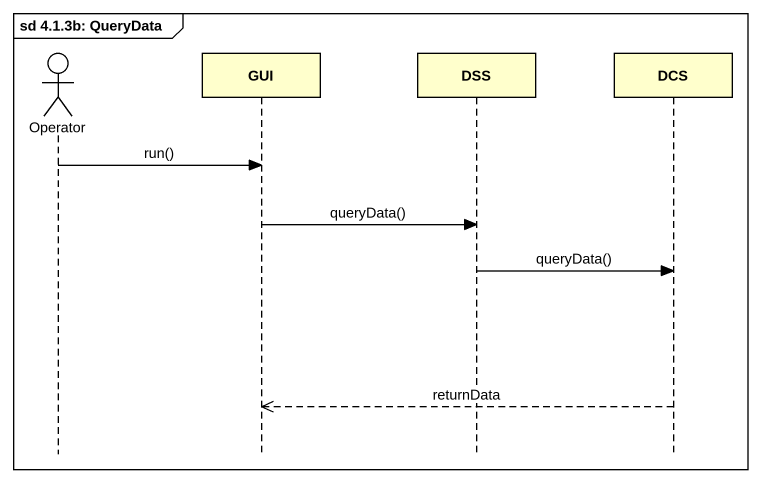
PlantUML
@startuml
mainframe sd 4.1.3b: QueryData
hide footbox
actor Operator
participant GUI
participant DSS
participant DCS

Operator -> GUI : run()
GUI -> DSS : queryData()
DSS -> DCS : queryData()
DCS -->> GUI : returnData
@enduml
